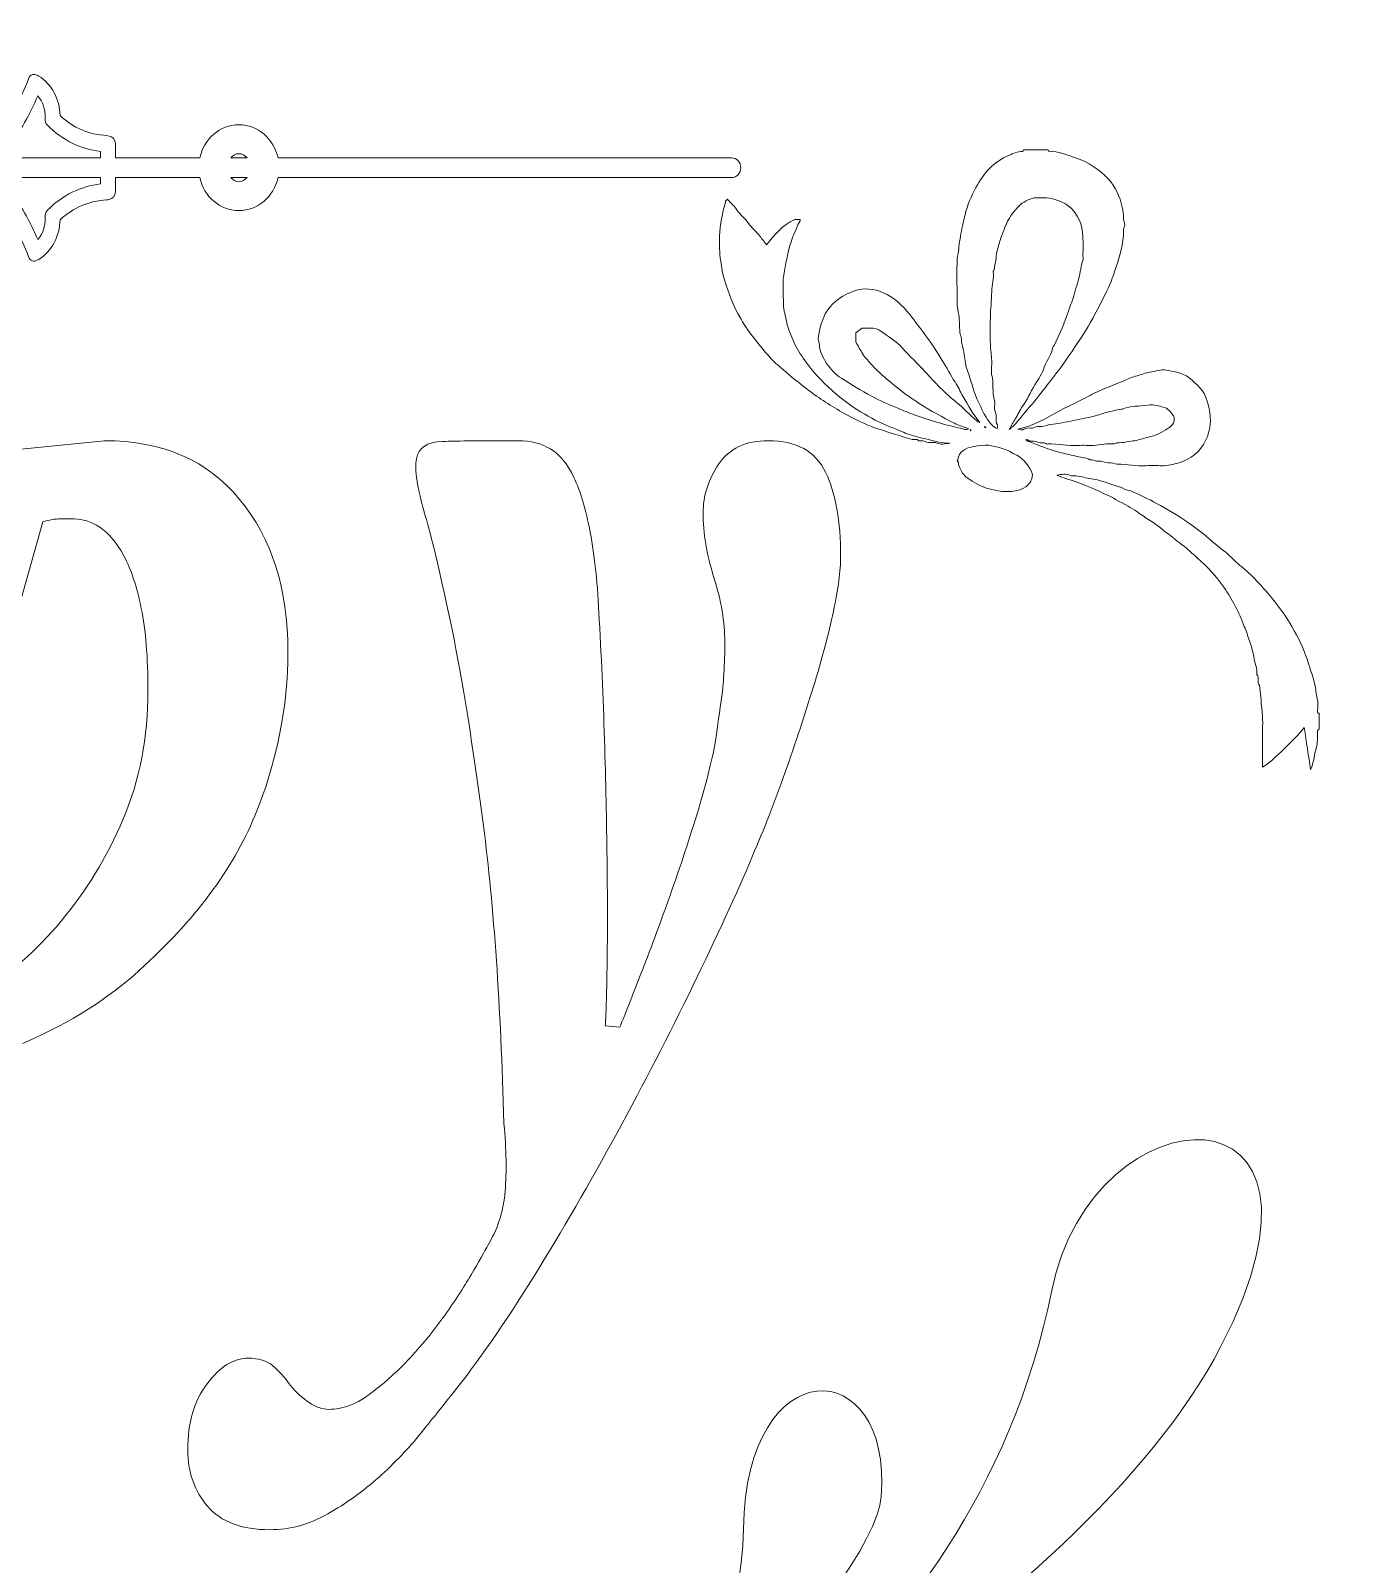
# Model space of a CAD drawing. Header units: inches. Extents: x 2 to 13, y -17.8 to -0.2.
# Drawn here: x 9.595 to 12.796, y -4.437 to -0.75 of the extents above; entities that cross this region are included whole.
import ezdxf

# ---------------------------------------------------------------- set-up
doc = ezdxf.new("R2010")
doc.units = ezdxf.units.IN
doc.header["$MEASUREMENT"] = 0
doc.layers.add('Layer 1', color=7, linetype='Continuous')

# ---------------------------------------------------------------- blocks, each defined once
blk = doc.blocks.new('block 11')
at = {"layer": 'Layer 1', "lineweight": 0}
for points, knots in [([(8.724, -4.3537), (8.7482, -4.3537), (8.7806, -4.3537), (8.8212, -4.3537), (8.8657, -4.3537), (8.9005, -4.344), (8.9256, -4.3248), (8.9508, -4.3055), (8.9711, -4.2783), (8.9866, -4.2434), (9.0021, -4.2085), (9.0146, -4.1693), (9.0243, -4.1259), (9.0339, -4.0825), (9.0446, -4.0367), (9.0562, -3.9885), (9.0562, -3.9885), (9.2419, -3.2799), (9.2419, -3.2799), (9.3598, -3.263), (9.4735, -3.2305), (9.5828, -3.1822), (9.692, -3.134), (9.7834, -3.0762), (9.8569, -3.0087), (9.9884, -2.8906), (10.0807, -2.7671), (10.134, -2.6381), (10.1871, -2.5092), (10.2137, -2.3772), (10.2137, -2.2422), (10.2137, -2.0927), (10.175, -1.971), (10.0977, -1.877), (10.0203, -1.783), (9.912, -1.736), (9.7728, -1.736), (9.7728, -1.736), (9.3782, -1.7758), (9.3782, -1.7758), (9.3608, -1.7806), (9.3487, -1.7866), (9.3419, -1.7938), (9.3352, -1.8011), (9.3298, -1.8107), (9.326, -1.8228), (9.326, -1.8228), (8.7458, -3.9487), (8.7458, -3.9487), (8.7149, -4.062), (8.6941, -4.1464), (8.6834, -4.2018), (8.6728, -4.2573), (8.6708, -4.2964), (8.6776, -4.3194), (8.6844, -4.3422), (8.6999, -4.3537), (8.724, -4.3537)], [0, 0, 0, 0, 1, 1, 1, 2, 2, 2, 3, 3, 3, 4, 4, 4, 5, 5, 5, 6, 6, 6, 7, 7, 7, 8, 8, 8, 9, 9, 9, 10, 10, 10, 11, 11, 11, 12, 12, 12, 13, 13, 13, 14, 14, 14, 15, 15, 15, 16, 16, 16, 17, 17, 17, 18, 18, 18, 19, 19, 19, 19]), ([(9.6248, -1.9312), (9.6403, -1.9264), (9.6543, -1.924), (9.6669, -1.924), (9.6794, -1.924), (9.6905, -1.924), (9.7002, -1.924), (9.7196, -1.924), (9.7399, -1.9307), (9.7612, -1.9439), (9.7824, -1.9572), (9.8018, -1.98), (9.8192, -2.0126), (9.8366, -2.0451), (9.8506, -2.0873), (9.8613, -2.1391), (9.8719, -2.191), (9.8772, -2.2566), (9.8772, -2.3362), (9.8772, -2.4495), (9.8574, -2.5525), (9.8177, -2.6453), (9.7781, -2.7381), (9.7283, -2.8201), (9.6683, -2.8912), (9.6084, -2.9623), (9.544, -3.0195), (9.4754, -3.0629), (9.4067, -3.1063), (9.3424, -3.134), (9.2825, -3.1461), (9.2825, -3.1461), (9.6248, -1.9312), (9.6248, -1.9312)], [0, 0, 0, 0, 1, 1, 1, 2, 2, 2, 3, 3, 3, 4, 4, 4, 5, 5, 5, 6, 6, 6, 7, 7, 7, 8, 8, 8, 9, 9, 9, 10, 10, 10, 11, 11, 11, 11])]:
    blk.add_open_spline(points, degree=3, knots=knots, dxfattribs=at)
blk = doc.blocks.new('block 12')
at = {"layer": 'Layer 1', "lineweight": 0}
for points, knots in [([(6.7511, -1.0799), (6.7511, -1.093), (6.7607, -1.1036), (6.7726, -1.1036), (6.7726, -1.1036), (7.9081, -1.1036), (7.9081, -1.1036), (7.9182, -1.149), (7.9566, -1.183), (8.0023, -1.183), (8.048, -1.183), (8.0863, -1.149), (8.0964, -1.1036), (8.0964, -1.1036), (8.2587, -1.1036), (8.2587, -1.1036), (8.2587, -1.1036), (8.2587, -1.137), (8.2587, -1.137), (8.2587, -1.1486), (8.2661, -1.1548), (8.2741, -1.1559), (8.276, -1.1566), (8.2779, -1.1572), (8.2802, -1.1573), (8.3219, -1.1592), (8.3602, -1.1757), (8.3919, -1.2053), (8.3925, -1.2446), (8.4119, -1.2806), (8.443, -1.3003), (8.4443, -1.3011), (8.4457, -1.3017), (8.447, -1.3022), (8.4545, -1.3062), (8.4635, -1.3048), (8.4677, -1.2939), (8.4863, -1.2453), (8.5103, -1.2007), (8.5395, -1.1602), (8.5395, -1.1602), (8.6717, -1.3059), (8.6717, -1.3059), (8.6717, -1.3059), (8.8553, -1.1036), (8.8553, -1.1036), (8.8553, -1.1036), (8.8886, -1.1036), (8.8886, -1.1036), (8.8278, -1.1402), (8.7829, -1.1989), (8.7929, -1.2854), (8.7985, -1.3335), (8.8309, -1.3871), (8.8761, -1.3986), (8.9221, -1.4104), (8.9794, -1.3933), (9.0015, -1.3426), (9.0236, -1.2921), (9.0191, -1.2355), (8.9806, -1.1964), (8.9473, -1.1625), (8.898, -1.1736), (8.8733, -1.2121), (8.8503, -1.2481), (8.882, -1.3063), (8.9197, -1.3081), (8.9474, -1.3094), (8.9695, -1.2909), (8.9783, -1.2657), (8.9813, -1.279), (8.9809, -1.2932), (8.9766, -1.3067), (8.9545, -1.3758), (8.8689, -1.3829), (8.8391, -1.3161), (8.8142, -1.2602), (8.8336, -1.1975), (8.8755, -1.1585), (8.9076, -1.1286), (8.9461, -1.1127), (8.9863, -1.1036), (8.9863, -1.1036), (9.0164, -1.1036), (9.0164, -1.1036), (9.0182, -1.104), (9.0201, -1.1042), (9.0223, -1.1039), (9.023, -1.1038), (9.0238, -1.1037), (9.0245, -1.1036), (9.0252, -1.1037), (9.0259, -1.1038), (9.0267, -1.1039), (9.0288, -1.1042), (9.0308, -1.104), (9.0325, -1.1036), (9.0325, -1.1036), (9.0627, -1.1036), (9.0627, -1.1036), (9.1029, -1.1127), (9.1414, -1.1286), (9.1734, -1.1585), (9.2154, -1.1975), (9.2348, -1.2602), (9.2099, -1.3161), (9.1801, -1.3829), (9.0945, -1.3758), (9.0723, -1.3067), (9.068, -1.2932), (9.0677, -1.279), (9.0706, -1.2657), (9.0795, -1.2909), (9.1016, -1.3094), (9.1293, -1.3081), (9.167, -1.3063), (9.1987, -1.2481), (9.1756, -1.2121), (9.151, -1.1736), (9.1017, -1.1625), (9.0683, -1.1964), (9.0298, -1.2355), (9.0253, -1.2921), (9.0474, -1.3426), (9.0695, -1.3933), (9.1268, -1.4104), (9.1729, -1.3986), (9.218, -1.3871), (9.2505, -1.3335), (9.2561, -1.2854), (9.2661, -1.1989), (9.2211, -1.1402), (9.1604, -1.1036), (9.1604, -1.1036), (9.1982, -1.1036), (9.1982, -1.1036), (9.1982, -1.1036), (9.3818, -1.3059), (9.3818, -1.3059), (9.3818, -1.3059), (9.5164, -1.1575), (9.5164, -1.1575), (9.5466, -1.1986), (9.5712, -1.2442), (9.5903, -1.2939), (9.5945, -1.3048), (9.6034, -1.3062), (9.6109, -1.3022), (9.6122, -1.3017), (9.6136, -1.3011), (9.6149, -1.3003), (9.646, -1.2806), (9.6654, -1.2446), (9.666, -1.2053), (9.6977, -1.1757), (9.736, -1.1592), (9.7778, -1.1573), (9.78, -1.1572), (9.782, -1.1566), (9.7838, -1.1559), (9.7918, -1.1548), (9.7992, -1.1486), (9.7992, -1.137), (9.7992, -1.137), (9.7992, -1.1036), (9.7992, -1.1036), (9.7992, -1.1036), (10.0018, -1.1036), (10.0018, -1.1036), (10.0119, -1.149), (10.0503, -1.183), (10.096, -1.183), (10.1417, -1.183), (10.18, -1.149), (10.1901, -1.1036), (10.1901, -1.1036), (11.2808, -1.1036), (11.2808, -1.1036), (11.2927, -1.1036), (11.3023, -1.093), (11.3023, -1.0799), (11.3023, -1.0668), (11.2927, -1.0562), (11.2808, -1.0562), (11.2808, -1.0562), (10.1901, -1.0562), (10.1901, -1.0562), (10.18, -1.0107), (10.1417, -0.9767), (10.096, -0.9767), (10.0502, -0.9767), (10.0119, -1.0107), (10.0018, -1.0562), (10.0018, -1.0562), (9.7992, -1.0562), (9.7992, -1.0562), (9.7992, -1.0562), (9.7992, -1.0227), (9.7992, -1.0227), (9.7992, -1.0112), (9.7918, -1.0049), (9.7838, -1.0039), (9.782, -1.0031), (9.78, -1.0026), (9.7778, -1.0025), (9.736, -1.0006), (9.6977, -0.984), (9.666, -0.9545), (9.6654, -0.9152), (9.646, -0.8791), (9.6149, -0.8595), (9.6136, -0.8586), (9.6122, -0.858), (9.6109, -0.8576), (9.6034, -0.8536), (9.5945, -0.8549), (9.5903, -0.8659), (9.5712, -0.9156), (9.5466, -0.9611), (9.5164, -1.0023), (9.5164, -1.0023), (9.3818, -0.8538), (9.3818, -0.8538), (9.3818, -0.8538), (9.1982, -1.0562), (9.1982, -1.0562), (9.1982, -1.0562), (9.1622, -1.0562), (9.1622, -1.0562), (9.222, -1.0195), (9.266, -0.9611), (9.2561, -0.8755), (9.2505, -0.8274), (9.218, -0.7738), (9.1729, -0.7623), (9.1268, -0.7505), (9.0695, -0.7676), (9.0474, -0.8183), (9.0253, -0.8688), (9.0298, -0.9254), (9.0683, -0.9645), (9.1017, -0.9984), (9.151, -0.9873), (9.1756, -0.9488), (9.1987, -0.9128), (9.167, -0.8546), (9.1293, -0.8528), (9.1016, -0.8515), (9.0795, -0.87), (9.0706, -0.8952), (9.0677, -0.8819), (9.068, -0.8677), (9.0723, -0.8542), (9.0945, -0.7851), (9.1801, -0.778), (9.2099, -0.8448), (9.2348, -0.9007), (9.2154, -0.9634), (9.1734, -1.0024), (9.1426, -1.0311), (9.1058, -1.0469), (9.0672, -1.0562), (9.0672, -1.0562), (8.9818, -1.0562), (8.9818, -1.0562), (8.9432, -1.0469), (8.9064, -1.0311), (8.8755, -1.0024), (8.8336, -0.9634), (8.8142, -0.9007), (8.8391, -0.8448), (8.8689, -0.778), (8.9545, -0.7851), (8.9766, -0.8542), (8.9809, -0.8677), (8.9813, -0.8819), (8.9783, -0.8952), (8.9695, -0.87), (8.9474, -0.8515), (8.9197, -0.8528), (8.882, -0.8546), (8.8503, -0.9128), (8.8733, -0.9488), (8.898, -0.9873), (8.9473, -0.9984), (8.9806, -0.9645), (9.0191, -0.9254), (9.0236, -0.8688), (9.0015, -0.8183), (8.9794, -0.7676), (8.9221, -0.7505), (8.8761, -0.7623), (8.8309, -0.7738), (8.7985, -0.8274), (8.7929, -0.8755), (8.783, -0.9611), (8.8269, -1.0195), (8.8867, -1.0562), (8.8867, -1.0562), (8.8553, -1.0562), (8.8553, -1.0562), (8.8553, -1.0562), (8.6717, -0.8538), (8.6717, -0.8538), (8.6717, -0.8538), (8.5395, -0.9995), (8.5395, -0.9995), (8.5103, -0.9591), (8.4863, -0.9145), (8.4677, -0.8659), (8.4635, -0.8549), (8.4545, -0.8536), (8.447, -0.8576), (8.4457, -0.858), (8.4443, -0.8586), (8.443, -0.8595), (8.4119, -0.8791), (8.3925, -0.9152), (8.3919, -0.9545), (8.3602, -0.984), (8.3219, -1.0006), (8.2802, -1.0025), (8.2779, -1.0026), (8.276, -1.0031), (8.2741, -1.0039), (8.2661, -1.0049), (8.2587, -1.0112), (8.2587, -1.0227), (8.2587, -1.0227), (8.2587, -1.0562), (8.2587, -1.0562), (8.2587, -1.0562), (8.0964, -1.0562), (8.0964, -1.0562), (8.0863, -1.0107), (8.048, -0.9767), (8.0023, -0.9767), (7.9566, -0.9767), (7.9182, -1.0107), (7.9081, -1.0562), (7.9081, -1.0562), (6.7726, -1.0562), (6.7726, -1.0562), (6.7607, -1.0562), (6.7511, -1.0668), (6.7511, -1.0799)], [0, 0, 0, 0, 1, 1, 1, 2, 2, 2, 3, 3, 3, 4, 4, 4, 5, 5, 5, 6, 6, 6, 7, 7, 7, 8, 8, 8, 9, 9, 9, 10, 10, 10, 11, 11, 11, 12, 12, 12, 13, 13, 13, 14, 14, 14, 15, 15, 15, 16, 16, 16, 17, 17, 17, 18, 18, 18, 19, 19, 19, 20, 20, 20, 21, 21, 21, 22, 22, 22, 23, 23, 23, 24, 24, 24, 25, 25, 25, 26, 26, 26, 27, 27, 27, 28, 28, 28, 29, 29, 29, 30, 30, 30, 31, 31, 31, 32, 32, 32, 33, 33, 33, 34, 34, 34, 35, 35, 35, 36, 36, 36, 37, 37, 37, 38, 38, 38, 39, 39, 39, 40, 40, 40, 41, 41, 41, 42, 42, 42, 43, 43, 43, 44, 44, 44, 45, 45, 45, 46, 46, 46, 47, 47, 47, 48, 48, 48, 49, 49, 49, 50, 50, 50, 51, 51, 51, 52, 52, 52, 53, 53, 53, 54, 54, 54, 55, 55, 55, 56, 56, 56, 57, 57, 57, 58, 58, 58, 59, 59, 59, 60, 60, 60, 61, 61, 61, 62, 62, 62, 63, 63, 63, 64, 64, 64, 65, 65, 65, 66, 66, 66, 67, 67, 67, 68, 68, 68, 69, 69, 69, 70, 70, 70, 71, 71, 71, 72, 72, 72, 73, 73, 73, 74, 74, 74, 75, 75, 75, 76, 76, 76, 77, 77, 77, 78, 78, 78, 79, 79, 79, 80, 80, 80, 81, 81, 81, 82, 82, 82, 83, 83, 83, 84, 84, 84, 85, 85, 85, 86, 86, 86, 87, 87, 87, 88, 88, 88, 89, 89, 89, 90, 90, 90, 91, 91, 91, 92, 92, 92, 93, 93, 93, 94, 94, 94, 95, 95, 95, 96, 96, 96, 97, 97, 97, 98, 98, 98, 99, 99, 99, 100, 100, 100, 101, 101, 101, 102, 102, 102, 103, 103, 103, 104, 104, 104, 105, 105, 105, 106, 106, 106, 107, 107, 107, 108, 108, 108, 109, 109, 109, 110, 110, 110, 111, 111, 111, 112, 112, 112, 113, 113, 113, 114, 114, 114, 115, 115, 115, 115]), ([(8.2945, -1.0407), (8.3425, -1.0353), (8.3859, -1.014), (8.4221, -0.9779), (8.427, -0.9731), (8.4284, -0.9673), (8.4276, -0.962), (8.4276, -0.9612), (8.4277, -0.9604), (8.4277, -0.9595), (8.4272, -0.9393), (8.4336, -0.9209), (8.4455, -0.9071), (8.464, -0.9504), (8.487, -0.9907), (8.514, -1.0276), (8.514, -1.0276), (8.4881, -1.0562), (8.4881, -1.0562), (8.4881, -1.0562), (8.2945, -1.0562), (8.2945, -1.0562), (8.2945, -1.0562), (8.2945, -1.0407), (8.2945, -1.0407)], [0, 0, 0, 0, 1, 1, 1, 2, 2, 2, 3, 3, 3, 4, 4, 4, 5, 5, 5, 6, 6, 6, 7, 7, 7, 8, 8, 8, 8]), ([(9.6124, -0.9071), (9.6243, -0.9209), (9.6307, -0.9393), (9.6302, -0.9595), (9.6302, -0.9604), (9.6303, -0.9612), (9.6304, -0.962), (9.6295, -0.9673), (9.6309, -0.9731), (9.6358, -0.9779), (9.672, -1.014), (9.7155, -1.0353), (9.7634, -1.0407), (9.7634, -1.0407), (9.7634, -1.0562), (9.7634, -1.0562), (9.7634, -1.0562), (9.5653, -1.0562), (9.5653, -1.0562), (9.5653, -1.0562), (9.5419, -1.0304), (9.5419, -1.0304), (9.5699, -0.9927), (9.5935, -0.9515), (9.6124, -0.9071)], [0, 0, 0, 0, 1, 1, 1, 2, 2, 2, 3, 3, 3, 4, 4, 4, 5, 5, 5, 6, 6, 6, 7, 7, 7, 8, 8, 8, 8]), ([(8.6717, -0.9572), (8.6717, -0.9572), (8.7615, -1.0562), (8.7615, -1.0562), (8.7615, -1.0562), (8.7297, -1.0562), (8.7297, -1.0562), (8.7209, -1.0301), (8.6984, -1.0114), (8.6717, -1.0114), (8.645, -1.0114), (8.6224, -1.0301), (8.6136, -1.0562), (8.6136, -1.0562), (8.5867, -1.0562), (8.5867, -1.0562), (8.5859, -1.0553), (8.585, -1.0545), (8.5842, -1.0536), (8.5842, -1.0536), (8.6717, -0.9572), (8.6717, -0.9572)], [0, 0, 0, 0, 1, 1, 1, 2, 2, 2, 3, 3, 3, 4, 4, 4, 5, 5, 5, 6, 6, 6, 7, 7, 7, 7]), ([(9.3818, -0.9572), (9.3818, -0.9572), (9.4714, -1.056), (9.4714, -1.056), (9.4714, -1.0561), (9.4713, -1.0561), (9.4712, -1.0562), (9.4712, -1.0562), (9.4398, -1.0562), (9.4398, -1.0562), (9.431, -1.0301), (9.4085, -1.0114), (9.3818, -1.0114), (9.3551, -1.0114), (9.3325, -1.0301), (9.3237, -1.0562), (9.3237, -1.0562), (9.2919, -1.0562), (9.2919, -1.0562), (9.2919, -1.0562), (9.3818, -0.9572), (9.3818, -0.9572)], [0, 0, 0, 0, 1, 1, 1, 2, 2, 2, 3, 3, 3, 4, 4, 4, 5, 5, 5, 6, 6, 6, 7, 7, 7, 7]), ([(8.0023, -1.0462), (8.0099, -1.0462), (8.0167, -1.05), (8.0217, -1.0562), (8.0217, -1.0562), (7.9828, -1.0562), (7.9828, -1.0562), (7.9878, -1.05), (7.9947, -1.0462), (8.0023, -1.0462)], [0, 0, 0, 0, 1, 1, 1, 2, 2, 2, 3, 3, 3, 3]), ([(10.096, -1.0462), (10.1036, -1.0462), (10.1104, -1.05), (10.1154, -1.0562), (10.1154, -1.0562), (10.0765, -1.0562), (10.0765, -1.0562), (10.0815, -1.05), (10.0884, -1.0462), (10.096, -1.0462)], [0, 0, 0, 0, 1, 1, 1, 2, 2, 2, 3, 3, 3, 3]), ([(8.0217, -1.1036), (8.0167, -1.1097), (8.0099, -1.1136), (8.0023, -1.1136), (7.9947, -1.1136), (7.9878, -1.1097), (7.9828, -1.1036), (7.9828, -1.1036), (8.0217, -1.1036), (8.0217, -1.1036)], [0, 0, 0, 0, 1, 1, 1, 2, 2, 2, 3, 3, 3, 3]), ([(8.2945, -1.1036), (8.2945, -1.1036), (8.4881, -1.1036), (8.4881, -1.1036), (8.4881, -1.1036), (8.514, -1.1321), (8.514, -1.1321), (8.487, -1.1691), (8.464, -1.2093), (8.4455, -1.2527), (8.4336, -1.2388), (8.4272, -1.2204), (8.4277, -1.2002), (8.4277, -1.1993), (8.4276, -1.1985), (8.4276, -1.1977), (8.4284, -1.1924), (8.427, -1.1867), (8.4221, -1.1818), (8.3859, -1.1457), (8.3425, -1.1244), (8.2945, -1.119), (8.2945, -1.119), (8.2945, -1.1036), (8.2945, -1.1036)], [0, 0, 0, 0, 1, 1, 1, 2, 2, 2, 3, 3, 3, 4, 4, 4, 5, 5, 5, 6, 6, 6, 7, 7, 7, 8, 8, 8, 8]), ([(8.6717, -1.2026), (8.6717, -1.2026), (8.5842, -1.1061), (8.5842, -1.1061), (8.585, -1.1053), (8.5859, -1.1044), (8.5867, -1.1036), (8.5867, -1.1036), (8.6136, -1.1036), (8.6136, -1.1036), (8.6224, -1.1296), (8.645, -1.1483), (8.6717, -1.1483), (8.6984, -1.1483), (8.7209, -1.1296), (8.7297, -1.1036), (8.7297, -1.1036), (8.7615, -1.1036), (8.7615, -1.1036), (8.7615, -1.1036), (8.6717, -1.2026), (8.6717, -1.2026)], [0, 0, 0, 0, 1, 1, 1, 2, 2, 2, 3, 3, 3, 4, 4, 4, 5, 5, 5, 6, 6, 6, 7, 7, 7, 7]), ([(9.3818, -1.2026), (9.3818, -1.2026), (9.2919, -1.1036), (9.2919, -1.1036), (9.2919, -1.1036), (9.3237, -1.1036), (9.3237, -1.1036), (9.3325, -1.1296), (9.3551, -1.1483), (9.3818, -1.1483), (9.4085, -1.1483), (9.431, -1.1296), (9.4398, -1.1036), (9.4398, -1.1036), (9.4712, -1.1036), (9.4712, -1.1036), (9.4713, -1.1036), (9.4713, -1.1037), (9.4714, -1.1037), (9.4714, -1.1037), (9.3818, -1.2026), (9.3818, -1.2026)], [0, 0, 0, 0, 1, 1, 1, 2, 2, 2, 3, 3, 3, 4, 4, 4, 5, 5, 5, 6, 6, 6, 7, 7, 7, 7]), ([(9.5653, -1.1036), (9.5653, -1.1036), (9.7634, -1.1036), (9.7634, -1.1036), (9.7634, -1.1036), (9.7634, -1.119), (9.7634, -1.119), (9.7155, -1.1244), (9.672, -1.1457), (9.6358, -1.1818), (9.6309, -1.1867), (9.6295, -1.1924), (9.6304, -1.1977), (9.6303, -1.1985), (9.6302, -1.1993), (9.6302, -1.2002), (9.6307, -1.2204), (9.6243, -1.2388), (9.6124, -1.2527), (9.5935, -1.2082), (9.5699, -1.167), (9.5419, -1.1294), (9.5419, -1.1294), (9.5653, -1.1036), (9.5653, -1.1036)], [0, 0, 0, 0, 1, 1, 1, 2, 2, 2, 3, 3, 3, 4, 4, 4, 5, 5, 5, 6, 6, 6, 7, 7, 7, 8, 8, 8, 8]), ([(10.1154, -1.1036), (10.1104, -1.1097), (10.1036, -1.1136), (10.096, -1.1136), (10.0884, -1.1136), (10.0815, -1.1097), (10.0765, -1.1036), (10.0765, -1.1036), (10.1154, -1.1036), (10.1154, -1.1036)], [0, 0, 0, 0, 1, 1, 1, 2, 2, 2, 3, 3, 3, 3])]:
    blk.add_open_spline(points, degree=3, knots=knots, dxfattribs=at)

msp = doc.modelspace()

# ---------------------------------------------------------------- linework, layer by layer
at = {"layer": 'Layer 1', "lineweight": 0}
for points, knots in [([(11.8222, -1.3662), (11.8217, -1.3453), (11.8218, -1.3244), (11.8223, -1.3036), (11.8224, -1.2959), (11.8244, -1.2883), (11.8256, -1.2807), (11.8268, -1.273), (11.8256, -1.2655), (11.8282, -1.2574), (11.8307, -1.2496), (11.8308, -1.24), (11.8326, -1.2313), (11.8352, -1.2186), (11.8382, -1.2059), (11.8413, -1.1933), (11.847, -1.1699), (11.8564, -1.1483), (11.8675, -1.1275), (11.8857, -1.0936), (11.91, -1.0652), (11.9468, -1.0502), (11.9573, -1.0459), (11.9676, -1.0406), (11.9794, -1.0406), (11.9804, -1.0407), (11.9813, -1.0385), (11.9822, -1.0373), (12.0019, -1.0373), (12.0217, -1.0373), (12.0414, -1.0373), (12.0418, -1.0383), (12.0422, -1.0402), (12.0426, -1.0402), (12.0655, -1.0401), (12.0862, -1.0494), (12.1073, -1.0564), (12.1376, -1.0664), (12.1638, -1.0834), (12.1854, -1.1068), (12.2031, -1.126), (12.2133, -1.149), (12.2193, -1.1745), (12.2215, -1.1841), (12.2218, -1.1933), (12.2225, -1.2027), (12.2229, -1.2086), (12.2264, -1.215), (12.2249, -1.2201), (12.2239, -1.2237), (12.2223, -1.2273), (12.2224, -1.2312), (12.223, -1.2631), (12.2126, -1.2927), (12.2034, -1.3225), (12.1906, -1.3643), (12.1692, -1.4023), (12.149, -1.4408), (12.134, -1.4691), (12.1156, -1.4955), (12.0977, -1.5222), (12.0797, -1.5493), (12.0603, -1.5754), (12.04, -1.601), (12.0255, -1.6194), (12.0115, -1.6382), (11.9959, -1.6558), (11.9825, -1.6709), (11.9708, -1.6877), (11.9563, -1.7019), (11.9547, -1.7034), (11.9527, -1.7044), (11.9509, -1.7056), (11.951, -1.7057), (11.9511, -1.7058), (11.9512, -1.7059), (11.9504, -1.7069), (11.9496, -1.7078), (11.9488, -1.7088), (11.9484, -1.7084), (11.9481, -1.708), (11.9477, -1.7077), (11.9487, -1.7069), (11.9496, -1.706), (11.9506, -1.7052), (11.9507, -1.7054), (11.9508, -1.7055), (11.9509, -1.7056), (11.9528, -1.6957), (11.96, -1.6885), (11.9645, -1.6799), (11.97, -1.6694), (11.9755, -1.6587), (11.9824, -1.6491), (11.9945, -1.6323), (12.0011, -1.6125), (12.0131, -1.5956), (12.0221, -1.583), (12.0285, -1.5684), (12.0341, -1.5539), (12.0395, -1.5399), (12.0501, -1.5281), (12.0519, -1.5125), (12.0522, -1.5106), (12.0543, -1.5089), (12.0553, -1.507), (12.0686, -1.4794), (12.0816, -1.4518), (12.0906, -1.4224), (12.0935, -1.4128), (12.0982, -1.4036), (12.1012, -1.3937), (12.106, -1.3777), (12.1102, -1.3614), (12.1149, -1.3454), (12.119, -1.3313), (12.1194, -1.3164), (12.1247, -1.3026), (12.1259, -1.2995), (12.1249, -1.2957), (12.1249, -1.2922), (12.1249, -1.2765), (12.1252, -1.2609), (12.1248, -1.2452), (12.1241, -1.2161), (12.1131, -1.191), (12.0906, -1.1727), (12.0806, -1.1645), (12.0679, -1.159), (12.0545, -1.1552), (12.0398, -1.1512), (12.0252, -1.1527), (12.0106, -1.1523), (12.0031, -1.1521), (11.9833, -1.1605), (11.9754, -1.1679), (11.9582, -1.1839), (11.9448, -1.2024), (11.9366, -1.2249), (11.9328, -1.2354), (11.9279, -1.2458), (11.9251, -1.2566), (11.9215, -1.2703), (11.9161, -1.2836), (11.9159, -1.2982), (11.9158, -1.3035), (11.9135, -1.3088), (11.9127, -1.3141), (11.912, -1.319), (11.914, -1.3245), (11.9091, -1.3284), (11.9089, -1.3286), (11.909, -1.3295), (11.9091, -1.3301), (11.9116, -1.3461), (11.9055, -1.3614), (11.9054, -1.3774), (11.9052, -1.3983), (11.9028, -1.4193), (11.9023, -1.4403), (11.9017, -1.4618), (11.9017, -1.4832), (11.9023, -1.5047), (11.9026, -1.5176), (11.9049, -1.5304), (11.9055, -1.5433), (11.9061, -1.556), (11.9033, -1.5694), (11.9062, -1.5814), (11.9099, -1.5962), (11.9077, -1.6108), (11.9093, -1.6253), (11.9101, -1.633), (11.9134, -1.6402), (11.9128, -1.6483), (11.9121, -1.656), (11.9116, -1.6639), (11.9158, -1.6713), (11.9173, -1.674), (11.916, -1.6782), (11.9161, -1.6816), (11.9163, -1.6871), (11.9149, -1.6928), (11.9193, -1.6978), (11.9206, -1.6992), (11.9192, -1.703), (11.9189, -1.707), (11.9079, -1.7016), (11.9007, -1.6939), (11.8955, -1.6855), (11.8855, -1.6696), (11.878, -1.6523), (11.8701, -1.6352), (11.8601, -1.6135), (11.8559, -1.5901), (11.8471, -1.5682), (11.8423, -1.5562), (11.8423, -1.5424), (11.8394, -1.5296), (11.8373, -1.5206), (11.837, -1.5113), (11.8334, -1.5025), (11.8318, -1.4985), (11.8331, -1.4934), (11.8324, -1.4889), (11.8318, -1.4847), (11.8295, -1.4807), (11.8292, -1.4764), (11.8277, -1.4601), (11.8286, -1.4433), (11.8251, -1.4275), (11.8206, -1.407), (11.8228, -1.3866), (11.8222, -1.3662)], [0, 0, 0, 0, 1, 1, 1, 2, 2, 2, 3, 3, 3, 4, 4, 4, 5, 5, 5, 6, 6, 6, 7, 7, 7, 8, 8, 8, 9, 9, 9, 10, 10, 10, 11, 11, 11, 12, 12, 12, 13, 13, 13, 14, 14, 14, 15, 15, 15, 16, 16, 16, 17, 17, 17, 18, 18, 18, 19, 19, 19, 20, 20, 20, 21, 21, 21, 22, 22, 22, 23, 23, 23, 24, 24, 24, 25, 25, 25, 26, 26, 26, 27, 27, 27, 28, 28, 28, 29, 29, 29, 30, 30, 30, 31, 31, 31, 32, 32, 32, 33, 33, 33, 34, 34, 34, 35, 35, 35, 36, 36, 36, 37, 37, 37, 38, 38, 38, 39, 39, 39, 40, 40, 40, 41, 41, 41, 42, 42, 42, 43, 43, 43, 44, 44, 44, 45, 45, 45, 46, 46, 46, 47, 47, 47, 48, 48, 48, 49, 49, 49, 50, 50, 50, 51, 51, 51, 52, 52, 52, 53, 53, 53, 54, 54, 54, 55, 55, 55, 56, 56, 56, 57, 57, 57, 58, 58, 58, 59, 59, 59, 60, 60, 60, 61, 61, 61, 62, 62, 62, 63, 63, 63, 64, 64, 64, 65, 65, 65, 66, 66, 66, 67, 67, 67, 68, 68, 68, 69, 69, 69, 70, 70, 70, 71, 71, 71, 71]), ([(11.2909, -1.1788), (11.298, -1.1895), (11.3086, -1.1978), (11.3165, -1.2083), (11.3253, -1.2201), (11.3361, -1.2303), (11.3457, -1.2415), (11.3519, -1.2488), (11.3575, -1.2565), (11.364, -1.2649), (11.384, -1.2415), (11.4017, -1.2173), (11.4323, -1.2047), (11.435, -1.2047), (11.4401, -1.2047), (11.4454, -1.2047), (11.4452, -1.2059), (11.4451, -1.2068), (11.4448, -1.2075), (11.4311, -1.234), (11.4204, -1.2613), (11.4145, -1.2907), (11.412, -1.3031), (11.4098, -1.3155), (11.4073, -1.3278), (11.4017, -1.3547), (11.4049, -1.3815), (11.405, -1.4082), (11.405, -1.4226), (11.41, -1.4372), (11.4128, -1.4516), (11.416, -1.4683), (11.4236, -1.4833), (11.4297, -1.4986), (11.436, -1.5145), (11.4467, -1.5288), (11.4563, -1.5432), (11.4744, -1.5704), (11.4977, -1.5933), (11.5216, -1.6152), (11.5456, -1.6372), (11.5722, -1.6565), (11.6004, -1.6726), (11.6225, -1.6853), (11.6453, -1.6976), (11.6699, -1.706), (11.6825, -1.7103), (11.6944, -1.717), (11.7072, -1.721), (11.7221, -1.7257), (11.7374, -1.7294), (11.7525, -1.7334), (11.7696, -1.7381), (11.7868, -1.7414), (11.8047, -1.742), (11.7937, -1.7431), (11.7828, -1.7466), (11.772, -1.741), (11.7697, -1.7398), (11.7663, -1.7409), (11.7635, -1.7404), (11.7571, -1.7392), (11.7504, -1.7426), (11.7437, -1.7375), (11.7394, -1.7341), (11.7312, -1.7398), (11.7264, -1.7335), (11.7101, -1.7342), (11.6954, -1.7275), (11.6803, -1.7229), (11.6659, -1.7186), (11.6517, -1.7137), (11.6374, -1.7091), (11.6297, -1.7066), (11.6217, -1.7048), (11.6145, -1.7014), (11.593, -1.6915), (11.5711, -1.6824), (11.5508, -1.6705), (11.5207, -1.6529), (11.4908, -1.6348), (11.463, -1.6133), (11.443, -1.5979), (11.4236, -1.582), (11.4046, -1.5654), (11.3934, -1.5557), (11.3817, -1.5465), (11.372, -1.5354), (11.347, -1.5066), (11.3226, -1.4775), (11.303, -1.4442), (11.2808, -1.4062), (11.2751, -1.3847), (11.263, -1.3494), (11.2581, -1.3352), (11.2567, -1.3194), (11.2542, -1.3042), (11.2509, -1.2842), (11.2511, -1.2645), (11.2514, -1.2446), (11.252, -1.2164), (11.2585, -1.189), (11.2653, -1.1617), (11.2658, -1.1598), (11.268, -1.1582), (11.2703, -1.1552), (11.2769, -1.1637), (11.2849, -1.1699), (11.2909, -1.1788)], [0, 0, 0, 0, 1, 1, 1, 2, 2, 2, 3, 3, 3, 4, 4, 4, 5, 5, 5, 6, 6, 6, 7, 7, 7, 8, 8, 8, 9, 9, 9, 10, 10, 10, 11, 11, 11, 12, 12, 12, 13, 13, 13, 14, 14, 14, 15, 15, 15, 16, 16, 16, 17, 17, 17, 18, 18, 18, 19, 19, 19, 20, 20, 20, 21, 21, 21, 22, 22, 22, 23, 23, 23, 24, 24, 24, 25, 25, 25, 26, 26, 26, 27, 27, 27, 28, 28, 28, 29, 29, 29, 30, 30, 30, 31, 31, 31, 32, 32, 32, 33, 33, 33, 34, 34, 34, 35, 35, 35, 36, 36, 36, 36]), ([(11.4889, -1.4959), (11.4884, -1.4938), (11.4876, -1.4914), (11.488, -1.4894), (11.4925, -1.4665), (11.4965, -1.4438), (11.5102, -1.4237), (11.5265, -1.3997), (11.5491, -1.3853), (11.5756, -1.3762), (11.5983, -1.3683), (11.6218, -1.3702), (11.6448, -1.3804), (11.6709, -1.3919), (11.6906, -1.4104), (11.7085, -1.4327), (11.7214, -1.4487), (11.7333, -1.4656), (11.7458, -1.4819), (11.7606, -1.5014), (11.7734, -1.5225), (11.7866, -1.5432), (11.7974, -1.5601), (11.8062, -1.5782), (11.8173, -1.5949), (11.8244, -1.6057), (11.8298, -1.6176), (11.836, -1.6289), (11.8482, -1.651), (11.861, -1.6727), (11.8772, -1.6926), (11.8745, -1.6911), (11.8712, -1.69), (11.8689, -1.6879), (11.8529, -1.6733), (11.8379, -1.6574), (11.8209, -1.6439), (11.7932, -1.622), (11.7692, -1.5963), (11.7455, -1.5706), (11.7276, -1.5512), (11.7087, -1.5328), (11.6909, -1.5134), (11.676, -1.4971), (11.6573, -1.4857), (11.6395, -1.4733), (11.6324, -1.4683), (11.623, -1.4649), (11.6133, -1.4654), (11.6069, -1.4657), (11.6005, -1.4654), (11.594, -1.4654), (11.5887, -1.4693), (11.5834, -1.4732), (11.5785, -1.4767), (11.5785, -1.4847), (11.5785, -1.4917), (11.5785, -1.4986), (11.5843, -1.5084), (11.5901, -1.5182), (11.5958, -1.528), (11.5967, -1.5294), (11.5972, -1.531), (11.5983, -1.5322), (11.6089, -1.5441), (11.6187, -1.5568), (11.6304, -1.5675), (11.6621, -1.5963), (11.6952, -1.6235), (11.7315, -1.6466), (11.7589, -1.6641), (11.7873, -1.6797), (11.8162, -1.6943), (11.8267, -1.6995), (11.8382, -1.7029), (11.8509, -1.7078), (11.8467, -1.7083), (11.8436, -1.7097), (11.8411, -1.7089), (11.8208, -1.7032), (11.8, -1.6997), (11.7798, -1.6934), (11.7602, -1.6873), (11.7408, -1.6812), (11.7214, -1.6745), (11.7067, -1.6694), (11.6925, -1.663), (11.678, -1.6573), (11.657, -1.6491), (11.6366, -1.6397), (11.6167, -1.629), (11.5919, -1.6156), (11.5677, -1.6011), (11.5441, -1.5858), (11.5371, -1.5813), (11.5306, -1.5757), (11.5247, -1.5698), (11.5188, -1.5639), (11.5131, -1.5574), (11.5087, -1.5503), (11.5002, -1.5365), (11.4915, -1.5226), (11.4913, -1.5053), (11.4913, -1.5022), (11.4896, -1.4991), (11.4889, -1.4959)], [0, 0, 0, 0, 1, 1, 1, 2, 2, 2, 3, 3, 3, 4, 4, 4, 5, 5, 5, 6, 6, 6, 7, 7, 7, 8, 8, 8, 9, 9, 9, 10, 10, 10, 11, 11, 11, 12, 12, 12, 13, 13, 13, 14, 14, 14, 15, 15, 15, 16, 16, 16, 17, 17, 17, 18, 18, 18, 19, 19, 19, 20, 20, 20, 21, 21, 21, 22, 22, 22, 23, 23, 23, 24, 24, 24, 25, 25, 25, 26, 26, 26, 27, 27, 27, 28, 28, 28, 29, 29, 29, 30, 30, 30, 31, 31, 31, 32, 32, 32, 33, 33, 33, 34, 34, 34, 35, 35, 35, 35]), ([(12.2246, -1.5914), (12.2343, -1.5873), (12.2441, -1.5824), (12.2548, -1.5801), (12.2653, -1.5779), (12.2753, -1.5726), (12.2858, -1.5712), (12.2991, -1.5695), (12.3121, -1.5644), (12.3256, -1.5665), (12.3478, -1.57), (12.3701, -1.5742), (12.387, -1.5903), (12.4069, -1.6093), (12.4182, -1.6145), (12.428, -1.6583), (12.4342, -1.686), (12.4318, -1.7103), (12.4198, -1.7357), (12.407, -1.7629), (12.3841, -1.7798), (12.3558, -1.7891), (12.3426, -1.7934), (12.3292, -1.7965), (12.3152, -1.7962), (12.3024, -1.7959), (12.2896, -1.7953), (12.2769, -1.7963), (12.2534, -1.7982), (12.2304, -1.7921), (12.207, -1.7921), (12.2003, -1.7921), (12.1932, -1.7886), (12.1858, -1.7891), (12.1779, -1.7897), (12.1712, -1.7843), (12.1628, -1.7853), (12.156, -1.7861), (12.1493, -1.7802), (12.1417, -1.7822), (12.1307, -1.7756), (12.1176, -1.776), (12.1057, -1.7728), (12.0938, -1.7696), (12.0811, -1.7671), (12.069, -1.7642), (12.0482, -1.7592), (12.0283, -1.7507), (12.008, -1.7436), (12.0037, -1.742), (11.9997, -1.7399), (11.9926, -1.7369), (12.0034, -1.7371), (12.0103, -1.7369), (12.0175, -1.7401), (12.0232, -1.7426), (12.031, -1.7382), (12.0368, -1.7438), (12.0374, -1.7444), (12.0391, -1.7439), (12.0402, -1.7439), (12.0648, -1.7431), (12.0889, -1.7496), (12.1136, -1.7475), (12.1257, -1.7465), (12.138, -1.7479), (12.1502, -1.7473), (12.1671, -1.7464), (12.1838, -1.7422), (12.2009, -1.7439), (12.208, -1.739), (12.2163, -1.7418), (12.2238, -1.7401), (12.2308, -1.7384), (12.2378, -1.7375), (12.245, -1.7366), (12.2552, -1.7355), (12.265, -1.7318), (12.2751, -1.7295), (12.2923, -1.7255), (12.3095, -1.7203), (12.3243, -1.7098), (12.3283, -1.707), (12.3329, -1.7046), (12.3363, -1.7011), (12.3472, -1.6898), (12.3469, -1.6795), (12.336, -1.6678), (12.3328, -1.6645), (12.3294, -1.6613), (12.3257, -1.6575), (12.3111, -1.6548), (12.2962, -1.6473), (12.2809, -1.6503), (12.2609, -1.6543), (12.2397, -1.651), (12.2207, -1.6603), (12.2089, -1.6597), (12.1982, -1.6646), (12.187, -1.667), (12.1742, -1.6698), (12.1621, -1.6744), (12.1496, -1.6777), (12.1391, -1.6804), (12.1283, -1.6823), (12.1177, -1.6847), (12.0984, -1.6891), (12.0789, -1.692), (12.0595, -1.6957), (12.0518, -1.6972), (12.0429, -1.696), (12.0368, -1.6993), (12.0292, -1.7034), (12.0223, -1.7011), (12.0153, -1.7021), (12.0098, -1.7028), (12.0053, -1.7066), (11.9993, -1.7058), (11.9939, -1.7052), (11.9886, -1.7053), (11.9831, -1.7087), (11.9795, -1.7109), (11.9733, -1.7091), (11.9682, -1.7081), (12.0038, -1.7005), (12.035, -1.6838), (12.0658, -1.6658), (12.0811, -1.6569), (12.0976, -1.6501), (12.1134, -1.6422), (12.1264, -1.6357), (12.139, -1.6284), (12.1521, -1.6222), (12.1758, -1.6109), (12.2005, -1.6015), (12.2246, -1.5914)], [0, 0, 0, 0, 1, 1, 1, 2, 2, 2, 3, 3, 3, 4, 4, 4, 5, 5, 5, 6, 6, 6, 7, 7, 7, 8, 8, 8, 9, 9, 9, 10, 10, 10, 11, 11, 11, 12, 12, 12, 13, 13, 13, 14, 14, 14, 15, 15, 15, 16, 16, 16, 17, 17, 17, 18, 18, 18, 19, 19, 19, 20, 20, 20, 21, 21, 21, 22, 22, 22, 23, 23, 23, 24, 24, 24, 25, 25, 25, 26, 26, 26, 27, 27, 27, 28, 28, 28, 29, 29, 29, 30, 30, 30, 31, 31, 31, 32, 32, 32, 33, 33, 33, 34, 34, 34, 35, 35, 35, 36, 36, 36, 37, 37, 37, 38, 38, 38, 39, 39, 39, 40, 40, 40, 41, 41, 41, 42, 42, 42, 43, 43, 43, 44, 44, 44, 45, 45, 45, 45]), ([(11.8557, -1.7091), (11.8557, -1.7102), (11.8557, -1.7114), (11.8557, -1.7126), (11.8554, -1.7126), (11.855, -1.7126), (11.8546, -1.7126), (11.8546, -1.7114), (11.8546, -1.7102), (11.8546, -1.7091), (11.855, -1.7091), (11.8554, -1.7091), (11.8557, -1.7091)], [0, 0, 0, 0, 1, 1, 1, 2, 2, 2, 3, 3, 3, 4, 4, 4, 4]), ([(11.8903, -1.7053), (11.8895, -1.7043), (11.8887, -1.7034), (11.8879, -1.7024), (11.888, -1.7023), (11.8881, -1.7022), (11.8882, -1.7021), (11.8883, -1.702), (11.8884, -1.7019), (11.8885, -1.7018), (11.8895, -1.7026), (11.8904, -1.7034), (11.8914, -1.7042), (11.891, -1.7046), (11.8907, -1.7049), (11.8903, -1.7053)], [0, 0, 0, 0, 1, 1, 1, 2, 2, 2, 3, 3, 3, 4, 4, 4, 5, 5, 5, 5]), ([(10.0208, -4.2977), (9.9889, -4.2603), (9.9729, -4.2151), (9.9729, -4.1621), (9.9729, -4.097), (9.9884, -4.0439), (10.0193, -4.003), (10.0503, -3.962), (10.0831, -3.9415), (10.1179, -3.9415), (10.1431, -3.9415), (10.1629, -3.9475), (10.1774, -3.9596), (10.1919, -3.9716), (10.206, -3.9873), (10.2195, -4.0066), (10.233, -4.0234), (10.248, -4.0373), (10.2645, -4.0482), (10.2809, -4.059), (10.2968, -4.0644), (10.3123, -4.0644), (10.3278, -4.0644), (10.3442, -4.0614), (10.3617, -4.0554), (10.3791, -4.0494), (10.4013, -4.0355), (10.4284, -4.0138), (10.4593, -3.9897), (10.4897, -3.9608), (10.5198, -3.9271), (10.5497, -3.8933), (10.5763, -3.8595), (10.5995, -3.8258), (10.6228, -3.792), (10.6431, -3.7601), (10.6605, -3.73), (10.6779, -3.6998), (10.6904, -3.6776), (10.6982, -3.6631), (10.7194, -3.627), (10.732, -3.5859), (10.7359, -3.5402), (10.7397, -3.4944), (10.7388, -3.4401), (10.733, -3.3775), (10.7252, -3.0931), (10.7088, -2.8545), (10.6837, -2.6616), (10.6585, -2.4688), (10.6334, -2.3115), (10.6083, -2.1897), (10.5831, -2.0681), (10.5613, -1.9759), (10.543, -1.9132), (10.5246, -1.8505), (10.5178, -1.8059), (10.5227, -1.7794), (10.5275, -1.7529), (10.5483, -1.739), (10.585, -1.7378), (10.6218, -1.7366), (10.6827, -1.736), (10.7678, -1.736), (10.7968, -1.736), (10.8224, -1.7426), (10.8447, -1.7559), (10.8669, -1.7691), (10.8858, -1.792), (10.9013, -1.8246), (10.9167, -1.8571), (10.9298, -1.9011), (10.9404, -1.9565), (10.951, -2.012), (10.9583, -2.0819), (10.9622, -2.1662), (10.968, -2.2699), (10.9723, -2.3723), (10.9752, -2.4736), (10.9781, -2.5748), (10.9801, -2.6694), (10.981, -2.7574), (10.982, -2.8454), (10.982, -2.9232), (10.981, -2.9906), (10.9801, -3.0581), (10.9786, -3.1087), (10.9767, -3.1425), (10.9767, -3.1425), (11.0115, -3.1461), (11.0115, -3.1461), (11.0192, -3.1268), (11.0342, -3.0889), (11.0565, -3.0322), (11.0787, -2.9756), (11.1024, -2.9123), (11.1276, -2.8424), (11.1527, -2.7725), (11.1759, -2.7026), (11.1972, -2.6327), (11.2184, -2.5628), (11.2329, -2.5061), (11.2407, -2.4627), (11.2445, -2.4362), (11.2494, -2.4025), (11.2552, -2.3615), (11.261, -2.3205), (11.2639, -2.2735), (11.2639, -2.2205), (11.2639, -2.1723), (11.2552, -2.1205), (11.2378, -2.065), (11.2204, -2.0096), (11.2117, -1.9578), (11.2117, -1.9095), (11.2117, -1.8686), (11.2242, -1.8294), (11.2494, -1.792), (11.2745, -1.7547), (11.3142, -1.736), (11.3683, -1.736), (11.436, -1.736), (11.4819, -1.7613), (11.5061, -1.8119), (11.5303, -1.8625), (11.5424, -1.93), (11.5424, -2.0144), (11.5424, -2.0482), (11.5366, -2.0921), (11.525, -2.1464), (11.5134, -2.2006), (11.4974, -2.2609), (11.4771, -2.3271), (11.4568, -2.3935), (11.4341, -2.4622), (11.409, -2.5332), (11.3838, -2.6044), (11.3577, -2.6712), (11.3306, -2.7339), (11.2919, -2.8255), (11.244, -2.9298), (11.187, -3.0466), (11.13, -3.1636), (11.069, -3.2817), (11.0042, -3.401), (10.9394, -3.5203), (10.8727, -3.6354), (10.8041, -3.7463), (10.7354, -3.8571), (10.6701, -3.9511), (10.6083, -4.0283), (10.5889, -4.0524), (10.5642, -4.0831), (10.5343, -4.1205), (10.5043, -4.1578), (10.4704, -4.1934), (10.4327, -4.2271), (10.395, -4.2609), (10.3539, -4.2904), (10.3094, -4.3157), (10.265, -4.341), (10.2185, -4.3537), (10.1702, -4.3537), (10.1025, -4.3537), (10.0527, -4.335), (10.0208, -4.2977)], [0, 0, 0, 0, 1, 1, 1, 2, 2, 2, 3, 3, 3, 4, 4, 4, 5, 5, 5, 6, 6, 6, 7, 7, 7, 8, 8, 8, 9, 9, 9, 10, 10, 10, 11, 11, 11, 12, 12, 12, 13, 13, 13, 14, 14, 14, 15, 15, 15, 16, 16, 16, 17, 17, 17, 18, 18, 18, 19, 19, 19, 20, 20, 20, 21, 21, 21, 22, 22, 22, 23, 23, 23, 24, 24, 24, 25, 25, 25, 26, 26, 26, 27, 27, 27, 28, 28, 28, 29, 29, 29, 30, 30, 30, 31, 31, 31, 32, 32, 32, 33, 33, 33, 34, 34, 34, 35, 35, 35, 36, 36, 36, 37, 37, 37, 38, 38, 38, 39, 39, 39, 40, 40, 40, 41, 41, 41, 42, 42, 42, 43, 43, 43, 44, 44, 44, 45, 45, 45, 46, 46, 46, 47, 47, 47, 48, 48, 48, 49, 49, 49, 50, 50, 50, 51, 51, 51, 52, 52, 52, 53, 53, 53, 54, 54, 54, 55, 55, 55, 55]), ([(11.8589, -1.7507), (11.8961, -1.7441), (11.9009, -1.7464), (11.931, -1.7547), (11.9432, -1.758), (11.9545, -1.7653), (11.9659, -1.7712), (11.9819, -1.7795), (11.9984, -1.799), (12.0025, -1.8148), (12.0054, -1.8262), (11.9991, -1.8354), (11.9922, -1.8429), (11.9865, -1.849), (11.9778, -1.8529), (11.9696, -1.8549), (11.9594, -1.8575), (11.9486, -1.8588), (11.9381, -1.8584), (11.9272, -1.8581), (11.9163, -1.8556), (11.9056, -1.8534), (11.8885, -1.8498), (11.8725, -1.8425), (11.8585, -1.8331), (11.8494, -1.8271), (11.8386, -1.8215), (11.8331, -1.8096), (11.8299, -1.8026), (11.825, -1.7967), (11.8254, -1.7884), (11.8255, -1.7871), (11.8237, -1.7857), (11.8224, -1.7837), (11.8232, -1.7828), (11.8239, -1.7824), (11.824, -1.782), (11.8274, -1.7623), (11.8404, -1.754), (11.8589, -1.7507)], [0, 0, 0, 0, 1, 1, 1, 2, 2, 2, 3, 3, 3, 4, 4, 4, 5, 5, 5, 6, 6, 6, 7, 7, 7, 8, 8, 8, 9, 9, 9, 10, 10, 10, 11, 11, 11, 12, 12, 12, 13, 13, 13, 13]), ([(11.9912, -1.7368), (11.9908, -1.7369), (11.9901, -1.7356), (11.9877, -1.7329), (11.9919, -1.7341), (11.994, -1.7347), (11.9961, -1.7353), (11.9945, -1.7359), (11.9929, -1.7366), (11.9912, -1.7368)], [0, 0, 0, 0, 1, 1, 1, 2, 2, 2, 3, 3, 3, 3]), ([(12.4273, -1.9708), (12.4406, -1.9827), (12.4548, -1.9939), (12.4687, -2.0051), (12.4804, -2.0145), (12.4899, -2.0259), (12.5015, -2.0349), (12.5165, -2.0465), (12.5301, -2.0595), (12.5429, -2.0733), (12.5717, -2.1044), (12.5992, -2.1368), (12.6214, -2.173), (12.6373, -2.199), (12.6508, -2.2265), (12.6616, -2.2554), (12.6672, -2.2706), (12.671, -2.2863), (12.6768, -2.3013), (12.6794, -2.3078), (12.6799, -2.315), (12.6819, -2.3218), (12.6851, -2.3329), (12.6849, -2.3444), (12.6882, -2.3556), (12.6909, -2.3647), (12.6887, -2.3752), (12.6888, -2.385), (12.6889, -2.3876), (12.6875, -2.3912), (12.6923, -2.3913), (12.6923, -2.4041), (12.6923, -2.4168), (12.6923, -2.4296), (12.6911, -2.4305), (12.689, -2.4313), (12.6889, -2.4324), (12.6885, -2.4364), (12.6887, -2.4405), (12.6888, -2.4445), (12.6892, -2.4591), (12.6872, -2.4731), (12.6823, -2.487), (12.6801, -2.4935), (12.6813, -2.5011), (12.6785, -2.5081), (12.6761, -2.5141), (12.6753, -2.5207), (12.672, -2.527), (12.667, -2.4935), (12.6619, -2.46), (12.6568, -2.4255), (12.6488, -2.4384), (12.5742, -2.5132), (12.5565, -2.5207), (12.5565, -2.5162), (12.5565, -2.5124), (12.5565, -2.5085), (12.5565, -2.4801), (12.5555, -2.4517), (12.5568, -2.4233), (12.558, -2.3992), (12.5532, -2.3756), (12.5524, -2.3517), (12.5521, -2.3426), (12.5495, -2.3331), (12.5495, -2.3236), (12.541, -2.317), (12.551, -2.3052), (12.5426, -2.2986), (12.5451, -2.2832), (12.537, -2.2694), (12.5352, -2.2546), (12.5337, -2.2419), (12.529, -2.2295), (12.5251, -2.2171), (12.5214, -2.2054), (12.5172, -2.1938), (12.5127, -2.1823), (12.4998, -2.149), (12.4838, -2.1172), (12.4635, -2.0879), (12.4456, -2.0621), (12.4241, -2.0391), (12.4005, -2.0185), (12.3911, -2.0104), (12.3823, -2.0016), (12.3727, -1.9936), (12.3634, -1.9858), (12.3529, -1.9793), (12.3438, -1.9713), (12.3346, -1.9631), (12.3241, -1.9567), (12.3149, -1.9489), (12.296, -1.9326), (12.2737, -1.9214), (12.2541, -1.9063), (12.2477, -1.9014), (12.2404, -1.8975), (12.2333, -1.8936), (12.2144, -1.8833), (12.1958, -1.8722), (12.1762, -1.8635), (12.1464, -1.8502), (12.1166, -1.8364), (12.0851, -1.8274), (12.0774, -1.8251), (12.0699, -1.8222), (12.0624, -1.8186), (12.0733, -1.8176), (12.0841, -1.8145), (12.0949, -1.8198), (12.0972, -1.8209), (12.1004, -1.8205), (12.1033, -1.8204), (12.1161, -1.8203), (12.1282, -1.825), (12.1405, -1.8267), (12.1667, -1.8302), (12.1905, -1.8406), (12.2154, -1.8478), (12.2232, -1.8501), (12.2294, -1.857), (12.2383, -1.8556), (12.2595, -1.8659), (12.2812, -1.8754), (12.3019, -1.8868), (12.3274, -1.901), (12.3533, -1.9152), (12.3768, -1.9324), (12.3938, -1.9448), (12.4115, -1.9565), (12.4273, -1.9708)], [0, 0, 0, 0, 1, 1, 1, 2, 2, 2, 3, 3, 3, 4, 4, 4, 5, 5, 5, 6, 6, 6, 7, 7, 7, 8, 8, 8, 9, 9, 9, 10, 10, 10, 11, 11, 11, 12, 12, 12, 13, 13, 13, 14, 14, 14, 15, 15, 15, 16, 16, 16, 17, 17, 17, 18, 18, 18, 19, 19, 19, 20, 20, 20, 21, 21, 21, 22, 22, 22, 23, 23, 23, 24, 24, 24, 25, 25, 25, 26, 26, 26, 27, 27, 27, 28, 28, 28, 29, 29, 29, 30, 30, 30, 31, 31, 31, 32, 32, 32, 33, 33, 33, 34, 34, 34, 35, 35, 35, 36, 36, 36, 37, 37, 37, 38, 38, 38, 39, 39, 39, 40, 40, 40, 41, 41, 41, 42, 42, 42, 43, 43, 43, 44, 44, 44, 44]), ([(10.9495, -5.1721), (10.9495, -5.1721), (11.2564, -4.953), (11.466, -4.7769), (11.6757, -4.6009), (11.9523, -4.2657), (12.0497, -3.7787), (12.1472, -3.2916), (12.7964, -3.2562), (12.4566, -3.9129), (12.1168, -4.5697), (10.9495, -5.1721), (10.9495, -5.1721)], [0, 0, 0, 0, 1, 1, 1, 2, 2, 2, 3, 3, 3, 4, 4, 4, 4]), ([(10.8637, -5.2429), (10.9196, -5.1873), (11.3037, -4.7899), (11.3087, -4.3513), (11.3136, -3.9202), (11.6667, -3.9264), (11.6399, -4.274), (11.6232, -4.4897), (10.9399, -5.1679), (10.8637, -5.2429)], [0, 0, 0, 0, 1, 1, 1, 2, 2, 2, 3, 3, 3, 3])]:
    msp.add_open_spline(points, degree=3, knots=knots, dxfattribs=at)

# ---------------------------------------------------------------- block references
at = {"layer": 'Layer 1'}
for name in ['block 12', 'block 11']:
    msp.add_blockref(name, (0, 0), dxfattribs=at)

doc.saveas('drawing.dxf')
